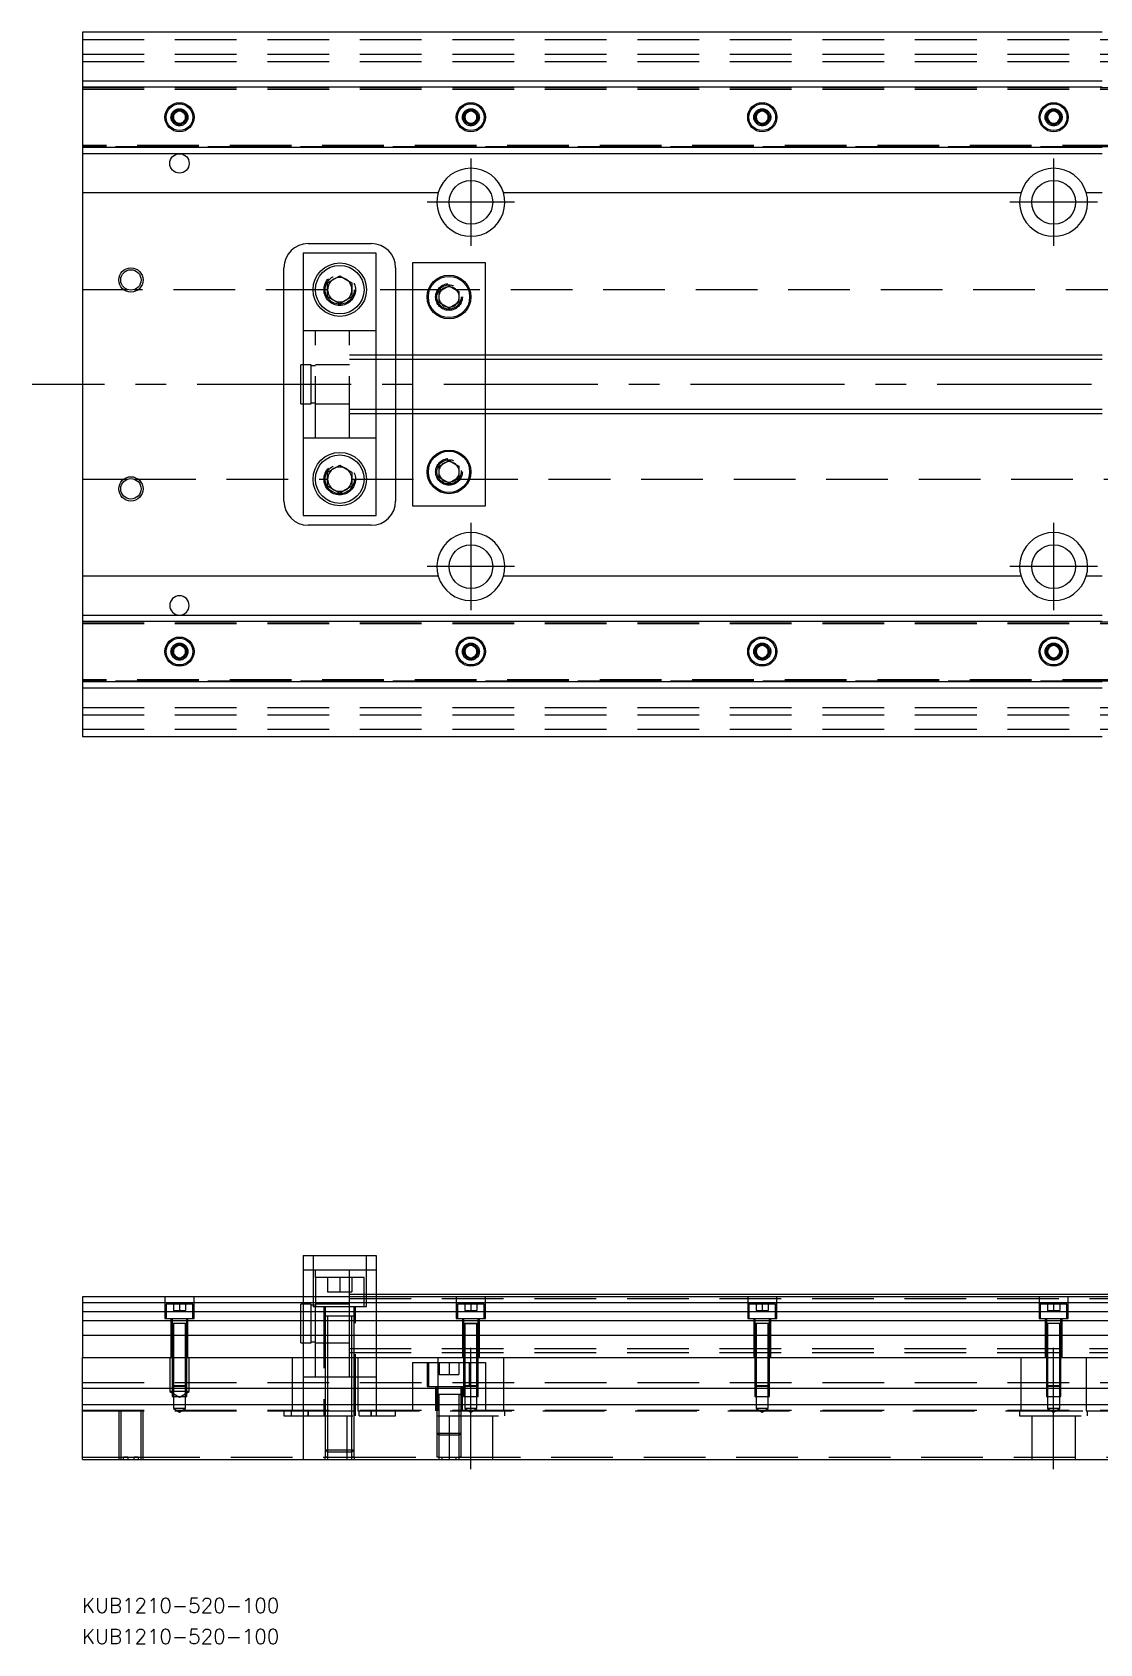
# Model space of a CAD drawing. Extents: x -10 to 716, y -259 to 77.
# Drawn here: x -10.3 to 209.5, y -259.2 to 72.5 of the extents above; entities that cross this region are included whole.
import ezdxf

# ---------------------------------------------------------------- set-up
doc = ezdxf.new("R2010")
doc.units = 0
doc.linetypes.add('CENTER', pattern=[50.8, 31.75, -6.35, 6.35, -6.35])
doc.linetypes.add('DASHED', pattern=[19.05, 12.7, -6.35])
doc.layers.get('0').update_dxf_attribs({"linetype": 'CONTINUOUS'})
doc.layers.add('CENTER', color=1, linetype='CENTER')
doc.styles.get("Standard").update_dxf_attribs({"font": 'txt.shx', "height": 3, "bigfont": 'bigfont.shx'})

# ---------------------------------------------------------------- blocks, each defined once
blk = doc.blocks.new('*U2')
at = {"color": 7, "linetype": 'CONTINUOUS'}
blk.add_text('KUB1210-520-100', height=3, dxfattribs=at).set_placement((-0.07, -252.85))
blk = doc.blocks.new('*U3')
at = {"color": 7, "linetype": 'CONTINUOUS'}
blk.add_text('KUB1210-520-100', height=3, dxfattribs=at).set_placement((-0.07, -259.24))

msp = doc.modelspace()

# ---------------------------------------------------------------- linework, layer by layer
at = {"color": 7, "linetype": 'CONTINUOUS'}
for p, q in [((210, 72.5), (0, 72.5)), ((0, 72.5), (0, 62.5)), ((0, 62.5), (210, 62.5)), ((0, 62.5), (0, 61.247728)), ((0, 61.247728), (0, 48.752272)), ((0, 61.247728), (210, 61.247728)), ((18.75, 55.721688), (20, 56.443376)), ((20, 56.443376), (21.25, 55.721688)), ((78.75, 55.721688), (80, 56.443376)), ((80, 56.443376), (81.25, 55.721688)), ((138.75, 55.721688), (140, 56.443376)), ((140, 56.443376), (141.25, 55.721688)), ((198.75, 55.721688), (200, 56.443376)), ((200, 56.443376), (201.25, 55.721688)), ((18.75, 54.278312), (18.75, 55.721688)), ((20, 53.556624), (18.75, 54.278312)), ((21.25, 54.278312), (20, 53.556624)), ((21.25, 55.721688), (21.25, 54.278312)), ((78.75, 54.278312), (78.75, 55.721688)), ((80, 53.556624), (78.75, 54.278312)), ((81.25, 54.278312), (80, 53.556624)), ((81.25, 55.721688), (81.25, 54.278312)), ((138.75, 54.278312), (138.75, 55.721688)), ((140, 53.556624), (138.75, 54.278312)), ((141.25, 54.278312), (140, 53.556624)), ((141.25, 55.721688), (141.25, 54.278312)), ((198.75, 54.278312), (198.75, 55.721688)), ((200, 53.556624), (198.75, 54.278312)), ((201.25, 54.278312), (200, 53.556624)), ((201.25, 55.721688), (201.25, 54.278312)), ((210, 48.752272), (0, 48.752272)), ((0, 48.752272), (0, 47.5)), ((210, 47.5), (0, 47.5)), ((0, 47.5), (0, 39.5)), ((0, 39.5), (73.291796, 39.5)), ((0, 39.5), (0, -39.5)), ((86.708204, 39.5), (193.291796, 39.5)), ((206.708204, 39.5), (210, 39.5)), ((60.5, 27), (45.5, 27)), ((45.5, 27), (45.5, -27)), ((46.5, 29), (59.5, 29)), ((60.5, -27), (60.5, 27)), ((41.5, -24), (41.5, 24)), ((64.5, 24), (64.5, 6)), ((83, 25), (68, 25)), ((68, 25), (68, 6)), ((83, 6), (83, 25)), ((50.5, 20.943376), (53, 22.386752)), ((50.5, 18.056624), (50.5, 20.943376)), ((53, 22.386752), (55.5, 20.943376)), ((55.5, 20.943376), (55.5, 18.056624)), ((73.5, 19.1547), (75.5, 20.309402)), ((75.5, 20.309402), (77.5, 19.1547)), ((53, 16.613248), (50.5, 18.056624)), ((55.5, 18.056624), (53, 16.613248)), ((73.5, 16.8453), (73.5, 19.1547)), ((75.5, 15.690598), (73.5, 16.8453)), ((77.5, 16.8453), (75.5, 15.690598)), ((77.5, 19.1547), (77.5, 16.8453)), ((45, 0), (45, 4)), ((45.5, 4), (45, 4)), ((210, 6), (60.5, 6)), ((45, -4), (45, 0)), ((45, -4), (45.5, -4)), ((60.5, -6), (210, -6)), ((64.5, -6), (64.5, -24)), ((68, -6), (68, -25)), ((83, -25), (83, -6)), ((73.5, -16.8453), (75.5, -15.690598)), ((75.5, -15.690598), (77.5, -16.8453)), ((50.5, -18.056624), (53, -16.613248)), ((50.5, -20.943376), (50.5, -18.056624)), ((53, -16.613248), (55.5, -18.056624)), ((55.5, -18.056624), (55.5, -20.943376)), ((73.5, -19.1547), (73.5, -16.8453)), ((75.5, -20.309402), (73.5, -19.1547)), ((77.5, -19.1547), (75.5, -20.309402)), ((77.5, -16.8453), (77.5, -19.1547)), ((53, -22.386752), (50.5, -20.943376)), ((55.5, -20.943376), (53, -22.386752)), ((68, -25), (83, -25)), ((45.5, -27), (60.5, -27)), ((59.5, -29), (46.5, -29)), ((73.291796, -39.5), (0, -39.5)), ((0, -39.5), (0, -47.5)), ((193.291796, -39.5), (86.708204, -39.5)), ((210, -39.5), (206.708204, -39.5)), ((0, -47.5), (210, -47.5)), ((0, -47.5), (0, -48.752272)), ((0, -48.752272), (210, -48.752272)), ((0, -48.752272), (0, -61.247728)), ((18.75, -54.278312), (20, -53.556624)), ((18.75, -55.721688), (18.75, -54.278312)), ((20, -56.443376), (18.75, -55.721688)), ((20, -53.556624), (21.25, -54.278312)), ((21.25, -55.721688), (20, -56.443376)), ((21.25, -54.278312), (21.25, -55.721688)), ((78.75, -54.278312), (80, -53.556624)), ((78.75, -55.721688), (78.75, -54.278312)), ((80, -56.443376), (78.75, -55.721688)), ((80, -53.556624), (81.25, -54.278312)), ((81.25, -55.721688), (80, -56.443376)), ((81.25, -54.278312), (81.25, -55.721688)), ((138.75, -54.278312), (140, -53.556624)), ((138.75, -55.721688), (138.75, -54.278312)), ((140, -56.443376), (138.75, -55.721688)), ((140, -53.556624), (141.25, -54.278312)), ((141.25, -55.721688), (140, -56.443376)), ((141.25, -54.278312), (141.25, -55.721688)), ((198.75, -54.278312), (200, -53.556624)), ((198.75, -55.721688), (198.75, -54.278312)), ((200, -56.443376), (198.75, -55.721688)), ((200, -53.556624), (201.25, -54.278312)), ((201.25, -55.721688), (200, -56.443376)), ((201.25, -54.278312), (201.25, -55.721688)), ((0, -61.247728), (0, -62.5)), ((210, -61.247728), (0, -61.247728)), ((210, -62.5), (0, -62.5)), ((0, -62.5), (0, -72.5)), ((0, -72.5), (210, -72.5)), ((45.5, -179.31), (60.5, -179.31)), ((45.5, -179.31), (45.5, -187.81)), ((60.5, -179.31), (60.5, -187.81)), ((214.5, -187.81), (0, -187.81)), ((0, -187.81), (0, -189.062272)), ((214.5, -189.062272), (0, -189.062272)), ((0, -189.062272), (0, -190.83668)), ((214.5, -187.31), (60.5, -187.31)), ((0, -190.83668), (214.5, -190.83668)), ((0, -190.83668), (0, -192.733076)), ((214.5, -192.733076), (0, -192.733076)), ((0, -192.733076), (0, -195.787372)), ((214.5, -195.787372), (0, -195.787372)), ((0, -195.787372), (0, -200.31)), ((0, -200.31), (520, -200.31)), ((0, -206.61), (0, -200.31)), ((0, -206.61), (520, -206.61)), ((0, -210.01), (0, -206.61)), ((0, -210.01), (520, -210.01)), ((0, -221.31), (0, -210.01)), ((0, -221.31), (520, -221.31))]:
    msp.add_line(p, q, dxfattribs=at)
at = {"color": 3, "linetype": 'DASHED'}
for p, q in [((0, 71), (520, 71)), ((0, 68), (520, 68)), ((0, 66.5), (520, 66.5)), ((0, 61.1147), (210, 61.1147)), ((0, 61.1), (214.5, 61.1)), ((0, 60.8), (214.5, 60.8)), ((21.477374, 55.25955), (21.5, 55)), ((81.477374, 55.25955), (81.5, 55)), ((138.5, 55), (138.52041, 55.24661)), ((198.5, 55), (198.52041, 55.24661)), ((214.5, 49.2), (0, 49.2)), ((214.5, 48.9), (0, 48.9)), ((210, 48.8853), (0, 48.8853)), ((9.359688, 19.5), (0, 19.5)), ((50.5, 19.5), (10.640312, 19.5)), ((50, 19.5), (50.020026, 19.846056)), ((74.030306, 19.5), (55.5, 19.5)), ((73, 18), (73.012884, 18.253488)), ((520, 19.5), (76.969694, 19.5)), ((48, 11), (45.5, 11)), ((48, -11), (48, 11)), ((55, 11), (48, 11)), ((55, -11), (55, 11)), ((60.5, 11), (55, 11)), ((47.1, 4), (45.5, 4)), ((47.1, 0), (47.1, 4)), ((48, 3.8), (47.1, 3.8)), ((55, 4), (48, 4)), ((60.5, 6), (55, 6)), ((60.5, 5.125), (55, 5.125)), ((64.5, 6), (64.5, 5.125)), ((64.5, 5.125), (64.5, -5.125)), ((68, 6), (68, 5.125)), ((68, 5.125), (68, -5.125)), ((83, 5.125), (83, 6)), ((83, -5.125), (83, 5.125)), ((47.1, -4), (47.1, 0)), ((45.5, -4), (47.1, -4)), ((47.1, -3.8), (48, -3.8)), ((48, -4), (55, -4)), ((55, -5.125), (60.5, -5.125)), ((55, -6), (60.5, -6)), ((64.5, -5.125), (64.5, -6)), ((68, -5.125), (68, -6)), ((83, -6), (83, -5.125)), ((45.5, -11), (48, -11)), ((48, -11), (55, -11)), ((55, -11), (60.5, -11)), ((0, -19.5), (9.359688, -19.5)), ((10.640312, -19.5), (50.5, -19.5)), ((50, -19.5), (50.020026, -19.153944)), ((55.5, -19.5), (74.030306, -19.5)), ((76.969694, -19.5), (520, -19.5)), ((77.983582, -17.713962), (78, -18)), ((0, -48.8853), (210, -48.8853)), ((0, -48.9), (214.5, -48.9)), ((0, -49.2), (214.5, -49.2)), ((21.477374, -54.74045), (21.5, -55)), ((78.5, -55), (78.52041, -54.75339)), ((141.477374, -54.74045), (141.5, -55)), ((201.477374, -54.74045), (201.5, -55)), ((214.5, -60.8), (0, -60.8)), ((214.5, -61.1), (0, -61.1)), ((210, -61.1147), (0, -61.1147)), ((0, -66.5), (520, -66.5)), ((0, -68), (520, -68)), ((0, -71), (520, -71)), ((48, -182.31), (45.5, -182.31)), ((47.5, -179.31), (47.5, -189.81)), ((48, -183.81), (48, -182.31)), ((55, -182.31), (48, -182.31)), ((55, -183.81), (55, -182.31)), ((60.5, -182.31), (55, -182.31)), ((58.5, -189.81), (58.5, -179.31)), ((58, -183.81), (48, -183.81)), ((48, -183.81), (48, -187.81)), ((50.5, -183.81), (50.5, -186.81)), ((53, -183.81), (53, -186.81)), ((55, -187.81), (55, -183.81)), ((55.5, -183.81), (55.5, -186.81)), ((58, -187.81), (58, -183.81)), ((17, -187.81), (17, -192.31)), ((23, -192.31), (23, -187.81)), ((45.5, -187.81), (45.5, -200.31)), ((48, -187.81), (48, -189.81)), ((50.5, -186.81), (53, -186.81)), ((53, -186.81), (55.5, -186.81)), ((58, -187.31), (55, -187.31)), ((55, -189.81), (55, -187.81)), ((55, -188.185), (470, -188.185)), ((60.5, -187.31), (58, -187.31)), ((58, -189.81), (58, -187.81)), ((60.5, -187.81), (60.5, -200.31)), ((77, -187.81), (77, -192.31)), ((83, -192.31), (83, -187.81)), ((137, -187.81), (137, -192.31)), ((143, -192.31), (143, -187.81)), ((197, -187.81), (197, -192.31)), ((203, -192.31), (203, -187.81)), ((17, -192.31), (23, -192.31)), ((22.75, -189.31), (17.25, -189.31)), ((17.25, -189.31), (17.25, -192.31)), ((18.25, -192.31), (18.25, -200.31)), ((18.5, -192.31), (18.5, -193.31)), ((18.75, -189.31), (18.75, -190.61)), ((18.75, -190.61), (20, -190.61)), ((20, -189.31), (20, -190.61)), ((20, -190.61), (21.25, -190.61)), ((21.25, -189.31), (21.25, -190.61)), ((21.5, -193.31), (21.5, -192.31)), ((21.75, -200.31), (21.75, -192.31)), ((22.75, -192.31), (22.75, -189.31)), ((45, -197.31), (45, -189.31)), ((45.5, -189.31), (45, -189.31)), ((47.1, -189.31), (45.5, -189.31)), ((47.1, -197.31), (47.1, -189.31)), ((48, -189.51), (47.1, -189.51)), ((47.5, -189.81), (58.5, -189.81)), ((55, -189.31), (48, -189.31)), ((48, -193.31), (48, -189.81)), ((49.75, -189.81), (49.75, -212.31)), ((56.000006, -191.81), (49.999994, -191.81)), ((56.000006, -191.81), (49.999994, -191.81)), ((50, -189.81), (50, -191.81)), ((50, -191.805), (50, -191.81)), ((50.349602, -191.81), (50, -191.81)), ((50, -191.81), (50, -191.815)), ((50, -191.81), (50, -200.31)), ((55.65035, -191.81), (50.349602, -191.81)), ((50.5, -191.81), (50.5, -200.31)), ((55, -191.809526), (55, -189.81)), ((55, -193.31), (55, -191.809526)), ((55.5, -200.31), (55.5, -191.81)), ((56, -191.81), (55.65035, -191.81)), ((56, -191.81), (56, -189.81)), ((56, -191.81), (56, -191.805)), ((56, -191.815), (56, -191.81)), ((56, -200.31), (56, -191.81)), ((56.25, -212.31), (56.25, -189.81)), ((77, -192.31), (83, -192.31)), ((82.75, -189.31), (77.25, -189.31)), ((77.25, -189.31), (77.25, -192.31)), ((78.25, -192.31), (78.25, -200.31)), ((78.5, -192.31), (78.5, -193.31)), ((78.75, -189.31), (78.75, -190.61)), ((78.75, -190.61), (80, -190.61)), ((80, -189.31), (80, -190.61)), ((80, -190.61), (81.25, -190.61)), ((81.25, -189.31), (81.25, -190.61)), ((81.5, -193.31), (81.5, -192.31)), ((81.75, -200.31), (81.75, -192.31)), ((82.75, -192.31), (82.75, -189.31)), ((137, -192.31), (143, -192.31)), ((142.75, -189.31), (137.25, -189.31)), ((137.25, -189.31), (137.25, -192.31)), ((138.25, -192.31), (138.25, -200.31)), ((138.5, -192.31), (138.5, -193.31)), ((138.75, -189.31), (138.75, -190.61)), ((138.75, -190.61), (140, -190.61)), ((140, -189.31), (140, -190.61)), ((140, -190.61), (141.25, -190.61)), ((141.25, -189.31), (141.25, -190.61)), ((141.5, -193.31), (141.5, -192.31)), ((141.75, -200.31), (141.75, -192.31)), ((142.75, -192.31), (142.75, -189.31)), ((197, -192.31), (203, -192.31)), ((202.75, -189.31), (197.25, -189.31)), ((197.25, -189.31), (197.25, -192.31)), ((198.25, -192.31), (198.25, -200.31)), ((198.5, -192.31), (198.5, -193.31)), ((198.75, -189.31), (198.75, -190.61)), ((198.75, -190.61), (200, -190.61)), ((200, -189.31), (200, -190.61)), ((200, -190.61), (201.25, -190.61)), ((201.25, -189.31), (201.25, -190.61)), ((201.5, -193.31), (201.5, -192.31)), ((201.75, -200.31), (201.75, -192.31)), ((202.75, -192.31), (202.75, -189.31)), ((19.998804, -193.31), (18.499994, -193.31)), ((18.5, -193.305), (18.5, -193.31)), ((18.624678, -193.31), (18.5, -193.31)), ((18.5, -193.31), (18.5, -193.315)), ((18.5, -193.31), (18.5, -200.31)), ((19.998804, -193.31), (18.624678, -193.31)), ((18.75, -193.31), (18.75, -200.31)), ((21.500006, -193.31), (19.998804, -193.31)), ((21.37533, -193.31), (19.998804, -193.31)), ((21.25, -200.31), (21.25, -193.31)), ((21.5, -193.31), (21.37533, -193.31)), ((21.5, -193.31), (21.5, -193.305)), ((21.5, -193.315), (21.5, -193.31)), ((21.5, -200.31), (21.5, -193.31)), ((48, -200.31), (48, -193.31)), ((55, -200.31), (55, -193.31)), ((81.500006, -193.31), (78.499994, -193.31)), ((79.998804, -193.31), (78.499994, -193.31)), ((81.500006, -193.31), (78.499994, -193.31)), ((78.5, -193.305), (78.5, -193.31)), ((78.5, -193.31), (78.62467, -193.31)), ((78.624678, -193.31), (78.5, -193.31)), ((78.5, -193.31), (78.5, -200.31)), ((78.5, -193.31), (78.5, -193.315)), ((78.62467, -193.31), (81.375392, -193.31)), ((79.998804, -193.31), (78.624678, -193.31)), ((78.75, -193.31), (78.75, -200.31)), ((81.500006, -193.31), (79.998804, -193.31)), ((81.37533, -193.31), (79.998804, -193.31)), ((81.25, -200.31), (81.25, -193.31)), ((81.5, -193.31), (81.37533, -193.31)), ((81.375392, -193.31), (81.5, -193.31)), ((81.5, -193.31), (81.5, -193.305)), ((81.5, -200.31), (81.5, -193.31)), ((81.5, -193.315), (81.5, -193.31)), ((139.998804, -193.31), (138.499994, -193.31)), ((138.5, -193.305), (138.5, -193.31)), ((138.624678, -193.31), (138.5, -193.31)), ((138.5, -193.31), (138.5, -193.315)), ((138.5, -193.31), (138.5, -200.31)), ((139.998804, -193.31), (138.624678, -193.31)), ((138.75, -193.31), (138.75, -200.31)), ((141.500006, -193.31), (139.998804, -193.31)), ((141.37533, -193.31), (139.998804, -193.31)), ((141.25, -200.31), (141.25, -193.31)), ((141.5, -193.31), (141.37533, -193.31)), ((141.5, -193.31), (141.5, -193.305)), ((141.5, -193.315), (141.5, -193.31)), ((141.5, -200.31), (141.5, -193.31)), ((199.998804, -193.31), (198.499994, -193.31)), ((198.5, -193.305), (198.5, -193.31)), ((198.624678, -193.31), (198.5, -193.31)), ((198.5, -193.31), (198.5, -193.315)), ((198.5, -193.31), (198.5, -200.31)), ((199.998804, -193.31), (198.624678, -193.31)), ((198.75, -193.31), (198.75, -200.31)), ((201.500006, -193.31), (199.998804, -193.31)), ((201.37533, -193.31), (199.998804, -193.31)), ((201.25, -200.31), (201.25, -193.31)), ((201.5, -193.31), (201.37533, -193.31)), ((201.5, -193.31), (201.5, -193.305)), ((201.5, -193.315), (201.5, -193.31)), ((201.5, -200.31), (201.5, -193.31)), ((45, -197.31), (45.5, -197.31)), ((45.5, -197.31), (47.1, -197.31)), ((47.1, -197.11), (48, -197.11)), ((48, -197.31), (50, -197.31)), ((50, -197.31), (50.5, -197.31)), ((50.5, -197.31), (55, -197.31)), ((55, -198.435), (470, -198.435)), ((18, -200.31), (18, -207.31)), ((18.5, -200.31), (18.5, -206.06)), ((18.500006, -200.31), (18.500002, -206.06)), ((18.75, -200.31), (18.75, -206.31)), ((21.25, -206.31), (21.25, -200.31)), ((21.499998, -206.06), (21.499994, -200.31)), ((21.5, -206.06), (21.5, -200.31)), ((22, -207.31), (22, -200.31)), ((43.291796, -211.31), (43.291796, -200.31)), ((45.5, -200.31), (45.5, -206.61)), ((48, -204.31), (48, -200.31)), ((50, -200.31), (50, -206.61)), ((50.5, -200.31), (50.5, -206.61)), ((55, -199.31), (470, -199.31)), ((55, -204.31), (55, -200.31)), ((55.5, -206.61), (55.5, -200.31)), ((56, -206.61), (56, -200.31)), ((56.708204, -200.31), (56.708204, -211.31)), ((60.5, -200.31), (60.5, -206.61)), ((68, -201.31), (68, -206.61)), ((68, -201.31), (78.5, -201.31)), ((71, -201.31), (71, -206.31)), ((71.25, -201.31), (71.25, -206.31)), ((73.291796, -211.31), (73.291796, -200.31)), ((73.5, -201.31), (73.5, -203.81)), ((75.5, -201.31), (75.5, -203.81)), ((77.5, -201.31), (77.5, -203.81)), ((78.5, -200.31), (78.5, -206.06)), ((78.5, -201.31), (78.75, -201.31)), ((78.500006, -200.31), (78.500002, -206.06)), ((78.75, -200.31), (78.75, -206.31)), ((78.75, -201.31), (81.25, -201.31)), ((79.75, -206.31), (79.75, -201.31)), ((80, -206.31), (80, -201.31)), ((81.25, -206.31), (81.25, -200.31)), ((81.25, -201.31), (81.5, -201.31)), ((81.499998, -206.06), (81.499994, -200.31)), ((81.5, -206.06), (81.5, -200.31)), ((81.5, -201.31), (83, -201.31)), ((83, -201.31), (83, -206.61)), ((86.708204, -200.31), (86.708204, -211.31)), ((138.5, -200.31), (138.5, -206.06)), ((138.500006, -200.31), (138.500002, -206.06)), ((138.75, -200.31), (138.75, -206.31)), ((141.25, -206.31), (141.25, -200.31)), ((141.499998, -206.06), (141.499994, -200.31)), ((141.5, -206.06), (141.5, -200.31)), ((193.291796, -211.31), (193.291796, -200.31)), ((198.5, -200.31), (198.5, -206.06)), ((198.500006, -200.31), (198.500002, -206.06)), ((198.75, -200.31), (198.75, -206.31)), ((201.25, -206.31), (201.25, -200.31)), ((201.499998, -206.06), (201.499994, -200.31)), ((201.5, -206.06), (201.5, -200.31)), ((206.708204, -200.31), (206.708204, -211.31)), ((0, -205.46), (520, -205.46)), ((45.5, -204.31), (48, -204.31)), ((48, -204.31), (50, -204.31)), ((50, -204.31), (50.5, -204.31)), ((50.5, -204.31), (55, -204.31)), ((55, -204.31), (60.5, -204.31)), ((73.5, -203.81), (75.5, -203.81)), ((75.5, -203.81), (77.5, -203.81)), ((22, -207.31), (18, -207.31)), ((18, -207.31), (20, -208.4647)), ((18.5, -206.06), (21.5, -206.06)), ((18.5, -206.06), (18.75, -206.31)), ((18.500002, -206.06), (18.500006, -206.61)), ((18.500006, -206.61), (18.500006, -208.31)), ((18.500006, -208.31), (21.499994, -208.31)), ((21.25, -206.31), (18.75, -206.31)), ((18.75, -206.31), (18.75, -208.31)), ((18.75, -208.31), (18.75, -210.81)), ((20, -208.4647), (22, -207.31)), ((21.25, -206.31), (21.5, -206.06)), ((21.25, -208.31), (21.25, -206.31)), ((21.25, -210.81), (21.25, -208.31)), ((21.499994, -206.61), (21.499998, -206.06)), ((21.499994, -208.31), (21.499994, -206.61)), ((45.5, -206.61), (45.5, -210.01)), ((50, -206.61), (50, -210.01)), ((50.5, -206.61), (50.5, -210.01)), ((55.5, -210.01), (55.5, -206.61)), ((56, -210.01), (56, -206.61)), ((60.5, -206.61), (60.5, -210.01)), ((68, -206.61), (68, -210.01)), ((71, -206.31), (78.75, -206.31)), ((72.75, -206.31), (72.75, -211.31)), ((78.000006, -207.91), (72.999994, -207.91)), ((78.000006, -207.91), (72.999994, -207.91)), ((78.000006, -207.91), (72.999994, -207.91)), ((73, -206.31), (73, -206.61)), ((73, -206.61), (73, -207.91)), ((73, -207.905), (73, -207.91)), ((73, -207.91), (73.257448, -207.91)), ((73.257468, -207.91), (73, -207.91)), ((73, -207.91), (73, -210.01)), ((73, -207.91), (73, -207.915)), ((77.742552, -207.91), (73.257468, -207.91)), ((73.4, -207.91), (73.4, -210.01)), ((77.6, -210.01), (77.6, -207.91)), ((78, -207.91), (77.742552, -207.91)), ((77.742602, -207.91), (78, -207.91)), ((78, -206.61), (78, -206.31)), ((78, -207.91), (78, -206.61)), ((78, -207.91), (78, -207.905)), ((78, -210.01), (78, -207.91)), ((78, -207.915), (78, -207.91)), ((78.25, -211.31), (78.25, -206.31)), ((78.5, -206.06), (81.5, -206.06)), ((78.5, -206.06), (78.75, -206.31)), ((78.500002, -206.06), (78.500006, -206.61)), ((78.500006, -206.61), (78.500006, -208.31)), ((78.500006, -208.31), (81.499994, -208.31)), ((81.25, -206.31), (78.75, -206.31)), ((78.75, -206.31), (78.75, -208.31)), ((78.75, -208.31), (78.75, -210.81)), ((81.25, -206.31), (81.5, -206.06)), ((81.25, -208.31), (81.25, -206.31)), ((81.25, -210.81), (81.25, -208.31)), ((81.499994, -206.61), (81.499998, -206.06)), ((81.499994, -208.31), (81.499994, -206.61)), ((83, -206.61), (83, -210.01)), ((138.5, -206.06), (141.5, -206.06)), ((138.5, -206.06), (138.75, -206.31)), ((138.500002, -206.06), (138.500006, -206.61)), ((138.500006, -206.61), (138.500006, -208.31)), ((138.500006, -208.31), (141.499994, -208.31)), ((141.25, -206.31), (138.75, -206.31)), ((138.75, -206.31), (138.75, -208.31)), ((138.75, -208.31), (138.75, -210.81)), ((141.25, -206.31), (141.5, -206.06)), ((141.25, -208.31), (141.25, -206.31)), ((141.25, -210.81), (141.25, -208.31)), ((141.499994, -206.61), (141.499998, -206.06)), ((141.499994, -208.31), (141.499994, -206.61)), ((198.5, -206.06), (201.5, -206.06)), ((198.5, -206.06), (198.75, -206.31)), ((198.500002, -206.06), (198.500006, -206.61)), ((198.500006, -206.61), (198.500006, -208.31)), ((198.500006, -208.31), (201.499994, -208.31)), ((201.25, -206.31), (198.75, -206.31)), ((198.75, -206.31), (198.75, -208.31)), ((198.75, -208.31), (198.75, -210.81)), ((201.25, -206.31), (201.5, -206.06)), ((201.25, -208.31), (201.25, -206.31)), ((201.25, -210.81), (201.25, -208.31)), ((201.499994, -206.61), (201.499998, -206.06)), ((201.499994, -208.31), (201.499994, -206.61)), ((0, -211.16), (520, -211.16)), ((0, -211.31), (43.291796, -211.31)), ((7.500006, -211.31), (7.500006, -221.31)), ((7.9, -211.31), (12.1, -211.31)), ((7.9, -211.31), (7.9, -221.31)), ((12.1, -221.31), (12.1, -211.31)), ((12.499994, -221.31), (12.499994, -211.31)), ((21.25, -210.81), (18.75, -210.81)), ((18.75, -210.81), (20, -211.531688)), ((20, -211.531688), (21.25, -210.81)), ((41.5, -211.31), (41.5, -212.31)), ((41.5, -212.31), (43, -212.31)), ((43, -211.31), (43, -212.31)), ((43, -212.31), (57, -212.31)), ((43.291796, -211.31), (56.708204, -211.31)), ((45.5, -210.01), (45.5, -211.31)), ((45.5, -211.31), (45.5, -212.31)), ((45.5, -212.31), (45.5, -221.31)), ((46.5, -212.31), (46.5, -211.31)), ((46.5, -211.31), (46.5, -212.31)), ((50, -210.01), (50, -211.31)), ((50, -211.31), (50, -212.31)), ((50, -212.31), (50, -219.31)), ((50.000006, -212.31), (50.000006, -219.310006)), ((50.5, -210.01), (50.5, -211.31)), ((50.5, -211.31), (50.5, -212.31)), ((50.5, -212.31), (55.5, -212.31)), ((50.5, -212.31), (50.5, -219.81)), ((54.5, -221.31), (54.5, -212.31)), ((55.5, -211.31), (55.5, -210.01)), ((55.5, -212.31), (55.5, -211.31)), ((55.5, -219.81), (55.5, -212.31)), ((55.999994, -219.310006), (55.999994, -212.31)), ((56, -211.31), (56, -210.01)), ((56, -212.31), (56, -211.31)), ((56, -219.31), (56, -212.31)), ((56.708204, -211.31), (193.291796, -211.31)), ((57, -212.31), (57, -211.31)), ((57, -212.31), (59.5, -212.31)), ((59.5, -211.31), (59.5, -212.31)), ((59.5, -212.31), (59.5, -211.31)), ((59.5, -212.31), (64.5, -212.31)), ((60.5, -210.01), (60.5, -212.31)), ((64.5, -212.31), (64.5, -211.31)), ((68, -210.01), (68, -211.31)), ((73, -210.01), (73, -211.31)), ((73, -211.31), (73, -215.91)), ((73, -211.31), (73, -212.31)), ((73, -212.31), (87, -212.31)), ((73.000006, -211.31), (73.000006, -215.910006)), ((73.4, -210.01), (73.4, -211.31)), ((73.4, -211.31), (73.4, -216.31)), ((75.5, -212.31), (75.5, -221.31)), ((77.6, -211.31), (77.6, -210.01)), ((77.6, -216.31), (77.6, -211.31)), ((77.999994, -215.910006), (77.999994, -211.31)), ((78, -211.31), (78, -210.01)), ((78, -215.91), (78, -211.31)), ((81.25, -210.81), (78.75, -210.81)), ((78.75, -210.81), (80, -211.531688)), ((80, -211.531688), (81.25, -210.81)), ((83, -210.01), (83, -211.31)), ((84.5, -221.31), (84.5, -212.31)), ((87, -212.31), (87, -211.31)), ((141.25, -210.81), (138.75, -210.81)), ((138.75, -210.81), (140, -211.531688)), ((140, -211.531688), (141.25, -210.81)), ((193, -211.31), (193, -212.31)), ((193, -212.31), (207, -212.31)), ((193.291796, -211.31), (206.708204, -211.31)), ((195.5, -212.31), (195.5, -221.31)), ((201.25, -210.81), (198.75, -210.81)), ((198.75, -210.81), (200, -211.531688)), ((200, -211.531688), (201.25, -210.81)), ((204.5, -221.31), (204.5, -212.31)), ((206.708204, -211.31), (313.291796, -211.31)), ((207, -212.31), (207, -211.31)), ((73, -215.91), (78, -215.91)), ((73, -215.91), (73.4, -216.31)), ((73.000006, -215.910006), (73.000006, -220.81)), ((77.6, -216.31), (73.4, -216.31)), ((73.4, -216.31), (73.4, -220.81)), ((77.6, -216.31), (78, -215.91)), ((77.6, -220.81), (77.6, -216.31)), ((77.999994, -220.81), (77.999994, -215.910006)), ((0, -220.81), (8.500008, -220.81)), ((9.359688, -220.81), (8.500008, -220.81)), ((8.500008, -221.31), (8.500008, -220.81)), ((8.500008, -220.81), (9.359688, -220.81)), ((9.359688, -220.81), (10.640312, -220.81)), ((9.359688, -220.81), (9.359688, -221.31)), ((11.499992, -220.81), (10.640312, -220.81)), ((10.640312, -221.31), (10.640312, -220.81)), ((10.640312, -220.81), (11.499992, -220.81)), ((11.499992, -220.81), (11.499992, -221.31)), ((11.499992, -220.81), (50.000006, -220.81)), ((50, -219.31), (56, -219.31)), ((50, -219.31), (50.5, -219.81)), ((50.000006, -219.310006), (50.000006, -220.81)), ((50.000006, -221.31), (50.000006, -220.81)), ((50.5, -220.81), (50.000006, -220.81)), ((50.000006, -220.81), (50.5, -220.81)), ((55.5, -219.81), (50.5, -219.81)), ((50.5, -219.81), (50.5, -220.81)), ((50.5, -220.81), (55.5, -220.81)), ((50.5, -220.81), (50.5, -221.31)), ((55.5, -219.81), (56, -219.31)), ((55.5, -220.81), (55.5, -219.81)), ((55.999994, -220.81), (55.5, -220.81)), ((55.5, -221.31), (55.5, -220.81)), ((55.5, -220.81), (55.999994, -220.81)), ((55.999994, -220.81), (55.999994, -219.310006)), ((55.999994, -220.81), (55.999994, -221.31)), ((55.999994, -220.81), (73.500006, -220.81)), ((73.500006, -220.81), (73.000006, -220.81)), ((73.500006, -221.31), (73.500006, -220.81)), ((73.500006, -220.81), (74.030306, -220.81)), ((74.030306, -220.81), (76.969694, -220.81)), ((74.030306, -220.81), (74.030306, -221.31)), ((76.969694, -221.31), (76.969694, -220.81)), ((76.969694, -220.81), (77.499994, -220.81)), ((77.999994, -220.81), (77.499994, -220.81)), ((77.499994, -220.81), (77.499994, -221.31)), ((77.499994, -220.81), (520, -220.81))]:
    msp.add_line(p, q, dxfattribs=at)
at = {"color": 3, "linetype": 'CONTINUOUS'}
for p, q in [((210, 5.125), (60.5, 5.125)), ((60.5, -5.125), (210, -5.125))]:
    msp.add_line(p, q, dxfattribs=at)
at = {"color": 7, "linetype": 'CONTINUOUS'}
for centre, radius in [((20, 55), 3), ((20, 55), 2.75), ((80, 55), 3), ((80, 55), 2.75), ((140, 55), 3), ((140, 55), 2.75), ((200, 55), 3), ((200, 55), 2.75), ((20, 45.5), 2), ((80, 37.5), 4.5), ((200, 37.5), 4.5), ((10, 21.5), 2.1), ((53, 19.5), 5.5), ((53, 19.5), 5), ((75.5, 18), 4.5), ((75.5, 18), 4.25), ((53, -19.5), 5.5), ((53, -19.5), 5), ((75.5, -18), 4.5), ((75.5, -18), 4.25), ((10, -21.5), 2.1), ((80, -37.5), 4.5), ((200, -37.5), 4.5), ((20, -55), 3), ((20, -55), 2.75), ((80, -55), 3), ((80, -55), 2.75), ((140, -55), 3), ((140, -55), 2.75), ((200, -55), 3), ((200, -55), 2.75)]:
    msp.add_circle(centre, radius, dxfattribs=at)
at = {"color": 3, "linetype": 'DASHED'}
for centre, radius in [((20, 55), 1.75), ((20, 55), 1.5), ((80, 55), 1.75), ((80, 55), 1.5), ((140, 55), 1.75), ((140, 55), 1.5), ((200, 55), 1.75), ((200, 55), 1.5), ((53, 19.5), 3.25), ((53, 19.5), 3), ((75.5, 18), 2.75), ((75.5, 18), 2.5), ((53, -19.5), 3.25), ((53, -19.5), 3), ((75.5, -18), 2.75), ((75.5, -18), 2.5), ((20, -55), 1.75), ((20, -55), 1.5), ((80, -55), 1.75), ((80, -55), 1.5), ((140, -55), 1.75), ((140, -55), 1.5), ((200, -55), 1.75), ((200, -55), 1.5)]:
    msp.add_circle(centre, radius, dxfattribs=at)
at = {"color": 3, "linetype": 'CONTINUOUS'}
for centre in [(10, 21.5), (10, -21.5)]:
    msp.add_circle(centre, 2.5, dxfattribs=at)
at = {"color": 7, "linetype": 'CONTINUOUS'}
for centre, radius, start, end in [((20, 55), 1.25, 120, 180), ((20, 55), 1.25, 180, 240), ((20, 55), 1.25, 60, 120), ((20, 55), 1.25, 240, 300), ((20, 55), 1.25, 0, 60), ((20, 55), 1.25, 300, 0), ((80, 55), 1.25, 120, 180), ((80, 55), 1.25, 180, 240), ((80, 55), 1.25, 60, 120), ((80, 55), 1.25, 240, 300), ((80, 55), 1.25, 0, 60), ((80, 55), 1.25, 300, 0), ((140, 55), 1.25, 120, 180), ((140, 55), 1.25, 180, 240), ((140, 55), 1.25, 60, 120), ((140, 55), 1.25, 240, 300), ((140, 55), 1.25, 0, 60), ((140, 55), 1.25, 300, 0), ((200, 55), 1.25, 120, 180), ((200, 55), 1.25, 180, 240), ((200, 55), 1.25, 60, 120), ((200, 55), 1.25, 240, 300), ((200, 55), 1.25, 0, 60), ((200, 55), 1.25, 300, 0), ((80, 37.5), 7, 16.60155, 163.39845), ((200, 37.5), 7, 16.60155, 163.39845), ((80, 37.5), 7, 163.39845, 16.60155), ((200, 37.5), 7, 163.39845, 16.60155), ((46.5, 24), 5, 90, 180), ((59.5, 24), 5, 0, 90), ((53, 19.5), 2.5, 120, 180), ((53, 19.5), 2.5, 60, 120), ((53, 19.5), 2.5, 0, 60), ((75.5, 18), 2.1, 102.24721, 137.75279), ((75.5, 18), 2.1, 77.75279, 102.24721), ((75.5, 18), 2.1, 42.24721, 77.75279), ((53, 19.5), 2.5, 180, 240), ((53, 19.5), 2.5, 240, 300), ((53, 19.5), 2.5, 300, 0), ((75.5, 18), 2.1, 162.24721, 180), ((75.5, 18), 2.1, 180, 197.75279), ((75.5, 18), 2.1, 137.75279, 162.24721), ((75.5, 18), 2.1, 197.75279, 222.24721), ((75.5, 18), 2.1, 222.24721, 257.75279), ((75.5, 18), 2.1, 282.24721, 317.75279), ((75.5, 18), 2.1, 17.75279, 42.24721), ((75.5, 18), 2.1, 317.75279, 342.24721), ((75.5, 18), 2.1, 342.24721, 17.75279), ((75.5, 18), 2.1, 257.75279, 282.24721), ((75.5, -18), 2.1, 102.24721, 137.75279), ((75.5, -18), 2.1, 77.75279, 102.24721), ((75.5, -18), 2.1, 42.24721, 77.75279), ((53, -19.5), 2.5, 120, 180), ((53, -19.5), 2.5, 180, 240), ((53, -19.5), 2.5, 60, 120), ((53, -19.5), 2.5, 0, 60), ((53, -19.5), 2.5, 300, 0), ((75.5, -18), 2.1, 162.24721, 180), ((75.5, -18), 2.1, 180, 197.75279), ((75.5, -18), 2.1, 137.75279, 162.24721), ((75.5, -18), 2.1, 197.75279, 222.24721), ((75.5, -18), 2.1, 222.24721, 257.75279), ((75.5, -18), 2.1, 282.24721, 317.75279), ((75.5, -18), 2.1, 17.75279, 42.24721), ((75.5, -18), 2.1, 317.75279, 342.24721), ((75.5, -18), 2.1, 342.24721, 17.75279), ((53, -19.5), 2.5, 240, 300), ((75.5, -18), 2.1, 257.75279, 282.24721), ((46.5, -24), 5, 180, 270), ((59.5, -24), 5, 270, 0), ((80, -37.5), 7, 343.39845, 196.60155), ((200, -37.5), 7, 343.39845, 196.60155), ((80, -37.5), 7, 196.60155, 343.39845), ((200, -37.5), 7, 196.60155, 343.39845), ((20, -45.5), 2, 90, 270), ((20, -45.5), 2, 270, 90), ((20, -55), 1.25, 120, 180), ((20, -55), 1.25, 180, 240), ((20, -55), 1.25, 60, 120), ((20, -55), 1.25, 240, 300), ((20, -55), 1.25, 0, 60), ((20, -55), 1.25, 300, 0), ((80, -55), 1.25, 120, 180), ((80, -55), 1.25, 180, 240), ((80, -55), 1.25, 60, 120), ((80, -55), 1.25, 240, 300), ((80, -55), 1.25, 0, 60), ((80, -55), 1.25, 300, 0), ((140, -55), 1.25, 120, 180), ((140, -55), 1.25, 180, 240), ((140, -55), 1.25, 60, 120), ((140, -55), 1.25, 240, 300), ((140, -55), 1.25, 0, 60), ((140, -55), 1.25, 300, 0), ((200, -55), 1.25, 120, 180), ((200, -55), 1.25, 180, 240), ((200, -55), 1.25, 60, 120), ((200, -55), 1.25, 240, 300), ((200, -55), 1.25, 0, 60), ((200, -55), 1.25, 300, 0)]:
    msp.add_arc(centre, radius, start, end, dxfattribs=at)
at = {"layer": 'CENTER', "color": 1, "linetype": 'CENTER'}
for p, q in [((80, 46.5), (80, 28.5)), ((200, 46.5), (200, 28.5)), ((89, 37.5), (71, 37.5)), ((209, 37.5), (191, 37.5)), ((563.361871, 0), (-10.32213, 0)), ((80, -28.5), (80, -46.5)), ((200, -28.5), (200, -46.5)), ((89, -37.5), (71, -37.5)), ((209, -37.5), (191, -37.5)), ((80, -223.31), (80, -198.31)), ((200, -223.31), (200, -198.31))]:
    msp.add_line(p, q, dxfattribs=at)

# ---------------------------------------------------------------- block references
at = {"color": 7, "linetype": 'CONTINUOUS'}
for name in ['*U2', '*U3']:
    msp.add_blockref(name, (0, 0), dxfattribs=at)

doc.saveas('drawing.dxf')
